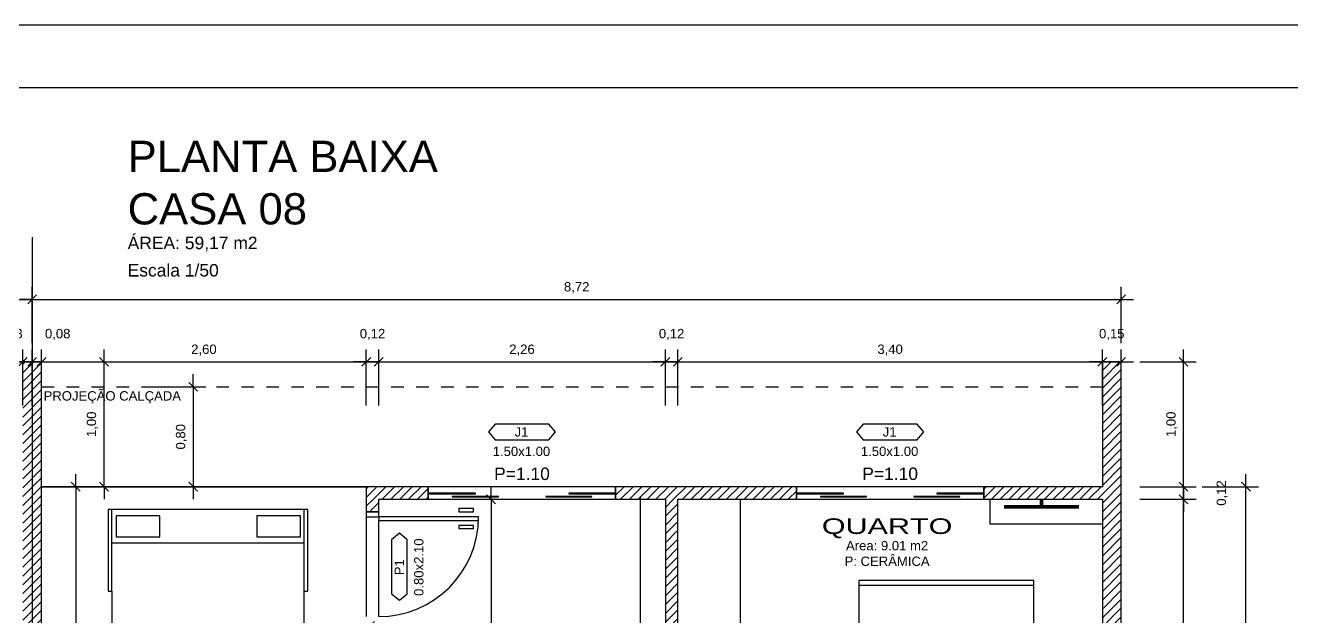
# Model space of a CAD drawing. Header units: metres. Extents: x 49 to 320, y -91 to 27.
# Drawn here: x 170.96 to 181.1, y 22.15 to 26.88 of the extents above; entities that cross this region are included whole.
import ezdxf
from ezdxf.enums import TextEntityAlignment as Align

# ---------------------------------------------------------------- set-up
doc = ezdxf.new("R2010")
doc.units = ezdxf.units.M
doc.header["$LTSCALE"] = 0.2
doc.linetypes.add('DASHED', pattern=[0.75, 0.5, -0.25])
for name, color, linetype in [('ARQ-___-___-CTA', 240, 'Continuous'), ('ARQ-___-___-LEG', 3, 'Continuous'), ('ARQ-___-___-TXT', 4, 'Continuous'), ('ARQ-___-___-VST', 9, 'Continuous'), ('ARQ-ALV', 6, 'Continuous'), ('ARQ-ALV-___-HTC', 13, 'Continuous'), ('ARQ-CXO', 2, 'Continuous'), ('ARQ-DVI', 1, 'Continuous'), ('ARQ-EQP-___-INT', 7, 'Continuous'), ('ARQ-MOB-___-INT', 7, 'Continuous'), ('ARQ-PIS', 2, 'Continuous')]:
    doc.layers.add(name, color=color, linetype=linetype)
doc.styles.add('REGUA100', font='arial.ttf')
doc.styles.add('REGUA200', font='arial.ttf')
doc.styles.add('REGUA60', font='arial.ttf')
doc.styles.add('REGUA80', font='arial.ttf')
doc.dimstyles.new('Active3D', dxfattribs={"dimtxt": 1.5, "dimasz": 0.01, "dimexe": 2, "dimexo": 3, "dimgap": 0.98, "dimtad": 1, "dimlfac": -1, "dimrnd": 0.005, "dimzin": 0, "dimtxsty": 'REGUA60', "dimblk": 'COTATR', "dimcen": 4, "dimdle": 4, "dimclrt": 2, "dimadec": 0, "dimazin": 0, "dimtfac": 1, "dimtmove": 2, "dimatfit": 2, "dimfxl": 1, "dimarcsym": 0})
pattern_1 = [(45, (187.28258, -1), (-0.03535534, 0.03535534), [])]

# ---------------------------------------------------------------- blocks, each defined once
blk = doc.blocks.new('IndEsq1')
blk.add_lwpolyline([(-4.32, 0.44), (4.32, 0.44), (5.38, 1.7), (4.32, 2.96), (-4.32, 2.96), (-5.38, 1.7)], close=True)
at = {"color": 0, "style": 'REGUA60', "width": 1.4}
for tag, p in [('CODESQUAD', (-0.08, 0.95)), ('DIMESQUAD', (-0.08, -2.17))]:
    blk.add_attdef(tag, text='', height=1.5, dxfattribs=at).set_placement(p, align=Align.CENTER)
at = {"color": 0, "style": 'REGUA60', "width": 1.4, "flags": 9}
blk.add_attdef('PEITORIL', text='', height=1.5, dxfattribs=at).set_placement((0.22, -4.49), align=Align.CENTER)
at = {"style": 'REGUA60', "width": 1.4, "flags": 9}
blk.add_attdef('LOCAL', text='', height=1.5, dxfattribs=at).set_placement((-0.08, -6.56), align=Align.CENTER)
blk = doc.blocks.new('ACVEIC22')
at = {"color": 0}
blk.add_lwpolyline([(77, 180.7), (80, 180.7), (80, 226.2), (-80, 226.2), (-80, 180.7), (-77, 180.7), (-77, -130.7), (-80, -130.7), (-80, -196.3), (80, -196.3), (80, -130.7), (77, -130.7)], close=True, dxfattribs=at)
at = {"layer": 'ARQ-EQP-___-INT'}
for p, q in [((77, 222.3), (-77, 222.3)), ((-77, 222.3), (-77, 180.7)), ((77, 180.7), (77, 222.3)), ((77, 158.9), (-77, 158.9)), ((-60, 116.6), (-77, 158.9)), ((60, 116.6), (77, 158.9)), ((-60, -36.5), (-77, -78.8)), ((60, -36.5), (77, -78.8)), ((-77, -78.8), (77, -78.8)), ((-77, -130.7), (-77, -196.3)), ((77, -130.7), (77, -196.3)), ((-77, -169.3), (77, -169.3))]:
    blk.add_line(p, q, dxfattribs=at)
for points in [[(60, 116.6), (-60, 116.6), (-60, -36.5), (60, -36.5)], [(-39, -191.1), (-39, -174.3), (-74, -174.3), (-74, -191.1)], [(73.6, -191.1), (73.6, -174.3), (38.6, -174.3), (38.6, -191.1)]]:
    blk.add_lwpolyline(points, close=True, dxfattribs=at)
blk = doc.blocks.new('MDCCAS22')
at = {"color": 0}
blk.add_lwpolyline([(140, 0), (0, 0), (0, -200), (140, -200)], close=True, dxfattribs=at)
at = {"layer": 'ARQ-MOB-___-INT'}
for p, q in [((0, -4), (140, -4)), ((0, -196), (140, -196))]:
    blk.add_line(p, q, dxfattribs=at)
for centre, radius, start, end in [((36.1, -140.6), 130.3, 79.4574, 103.5108), ((82.9, -32.7), 76.8, 164.4859, 195.5141), ((-15.2, -32.7), 76.8, 344.4859, 15.5141), ((103.9, -146.6), 135.9, 78.8076, 102.3609), ((152, -32.7), 76.8, 164.4859, 195.5141), ((55.1, -33.5), 76.8, 344.4859, 15.5141), ((106.9, 82.4), 136, 256.2959, 279.8409), ((-55.5, 137.5), 230.1, 283.8685, 303.2771), ((29.7, 76), 130.3, 259.2981, 283.3522), ((243.1, -201.8), 226.4, 139.561, 159.9361), ((178.6, 112.9), 199.5, 237.2741, 259.1518), ((195, 19.5), 144.8, 210.9361, 242.5714), ((188.2, -119.8), 61.2, 142.0564, 169.8271), ((-12, -146.7), 50, 27.333, 76.0256)]:
    blk.add_arc(centre, radius, start, end, dxfattribs=at)
blk = doc.blocks.new('IndUni1')
at = {"color": 4, "style": 'REGUA100', "width": 1.4, "flags": 8}
blk.add_attdef('NOME1', text='', height=2.5, dxfattribs=at).set_placement((0.24, 2.99), align=Align.CENTER)
at = {"color": 4, "style": 'REGUA100', "width": 1.4}
blk.add_attdef('NOME2', text='', height=2.5, dxfattribs=at).set_placement((0.24, -0.22), align=Align.CENTER)
at = {"color": 0, "style": 'REGUA60', "width": 1.4}
for tag, p in [('AREA', (0.24, -2.82)), ('PERIM', (0.24, -5.32)), ('PISO', (0.24, -7.82)), ('PAREDE', (0.24, -10.32)), ('TETO', (0.24, -12.82))]:
    blk.add_attdef(tag, text='', height=1.5, dxfattribs=at).set_placement(p, align=Align.CENTER)
blk = doc.blocks.new('Titul1')
at = {"color": 6, "style": 'REGUA200', "width": 1.4}
blk.add_attdef('TITULO', (0, 0), '', height=5, dxfattribs=at)
at = {"color": 0, "style": 'REGUA80', "width": 1.4}
blk.add_attdef('ESCALA', (0, -3.98), '', height=2, dxfattribs=at)
blk = doc.blocks.new('COTATR')
at = {"color": 6}
blk.add_line((-71, -71), (71, 71), dxfattribs=at)
at = {"color": 0, "linetype": 'ByBlock'}
blk.add_line((0, 0), (200, 0), dxfattribs=at)
blk = doc.blocks.new('*D47')
at = {"layer": 'ARQ-___-___-CTA', "color": 0, "lineweight": -2, "transparency": 16777216}
for p, q in [((170.944, 23.836), (170.944, 24.286)), ((168.344, 24.186), (170.943, 24.186))]:
    blk.add_line(p, q, dxfattribs=at)
at = {"layer": 'Defpoints', "color": 0, "transparency": 16777216}
for p in [(170.944, 24.186), (168.344, 23.686), (170.944, 23.686)]:
    blk.add_point(p, dxfattribs=at)
at = {"layer": 'ARQ-___-___-CTA', "color": 0, "lineweight": -2, "transparency": 16777216, "xscale": 0.0005, "yscale": 0.0005, "zscale": 0.0005, "rotation": 180}
blk.add_blockref('COTATR', (168.344, 24.186), dxfattribs=at)
at = {"layer": 'ARQ-___-___-CTA', "color": 0, "lineweight": -2, "transparency": 16777216, "xscale": 0.0005, "yscale": 0.0005, "zscale": 0.0005}
blk.add_blockref('COTATR', (170.944, 24.186), dxfattribs=at)
at = {"layer": 'ARQ-___-___-CTA', "color": 2, "transparency": 16777216, "insert": (169.644, 24.28), "char_height": 0.075, "attachment_point": 5, "style": 'REGUA60'}
blk.add_mtext('2,60', dxfattribs=at)
blk = doc.blocks.new('*D48')
at = {"layer": 'ARQ-___-___-CTA', "color": 0, "lineweight": -2, "transparency": 16777216}
for p, q in [((171.019, 23.836), (171.019, 24.286)), ((170.943, 24.186), (170.943, 24.186)), ((170.944, 24.186), (171.019, 24.186)), ((171.019, 24.186), (171.02, 24.186))]:
    blk.add_line(p, q, dxfattribs=at)
at = {"layer": 'Defpoints', "color": 0, "transparency": 16777216}
for p in [(171.019, 24.186), (170.944, 23.686), (171.019, 23.686)]:
    blk.add_point(p, dxfattribs=at)
at = {"layer": 'ARQ-___-___-CTA', "color": 0, "lineweight": -2, "transparency": 16777216, "xscale": 0.0005, "yscale": 0.0005, "zscale": 0.0005}
blk.add_blockref('COTATR', (170.944, 24.186), dxfattribs=at)
at = {"layer": 'ARQ-___-___-CTA', "color": 0, "lineweight": -2, "transparency": 16777216, "xscale": 0.0005, "yscale": 0.0005, "zscale": 0.0005, "rotation": 180}
blk.add_blockref('COTATR', (171.019, 24.186), dxfattribs=at)
at = {"layer": 'ARQ-___-___-CTA', "color": 2, "transparency": 16777216, "insert": (170.84, 24.405), "char_height": 0.075, "attachment_point": 5, "style": 'REGUA60'}
blk.add_mtext('0,08', dxfattribs=at)
blk = doc.blocks.new('*D49')
at = {"layer": 'ARQ-___-___-CTA', "color": 0, "lineweight": -2, "transparency": 16777216}
for p, q in [((171.019, 24.336), (171.019, 24.786)), ((162.299, 24.686), (171.018, 24.686))]:
    blk.add_line(p, q, dxfattribs=at)
at = {"layer": 'Defpoints', "color": 0, "transparency": 16777216}
for p in [(171.019, 24.686), (162.299, 24.186), (171.019, 24.186)]:
    blk.add_point(p, dxfattribs=at)
at = {"layer": 'ARQ-___-___-CTA', "color": 0, "lineweight": -2, "transparency": 16777216, "xscale": 0.0005, "yscale": 0.0005, "zscale": 0.0005, "rotation": 180}
blk.add_blockref('COTATR', (162.299, 24.686), dxfattribs=at)
at = {"layer": 'ARQ-___-___-CTA', "color": 0, "lineweight": -2, "transparency": 16777216, "xscale": 0.0005, "yscale": 0.0005, "zscale": 0.0005}
blk.add_blockref('COTATR', (171.019, 24.686), dxfattribs=at)
at = {"layer": 'ARQ-___-___-CTA', "color": 2, "transparency": 16777216, "insert": (166.659, 24.78), "char_height": 0.075, "attachment_point": 5, "style": 'REGUA60'}
blk.add_mtext('8,72', dxfattribs=at)
blk = doc.blocks.new('*D50')
at = {"layer": 'ARQ-___-___-CTA', "color": 0, "lineweight": -2, "transparency": 16777216}
for p, q in [((171.094, 23.836), (171.094, 24.286)), ((171.018, 24.186), (171.018, 24.186)), ((171.019, 24.186), (171.094, 24.186)), ((171.094, 24.186), (171.095, 24.186))]:
    blk.add_line(p, q, dxfattribs=at)
at = {"layer": 'Defpoints', "color": 0, "transparency": 16777216}
for p in [(171.094, 24.186), (171.019, 23.686), (171.094, 23.686)]:
    blk.add_point(p, dxfattribs=at)
at = {"layer": 'ARQ-___-___-CTA', "color": 0, "lineweight": -2, "transparency": 16777216, "xscale": 0.0005, "yscale": 0.0005, "zscale": 0.0005}
blk.add_blockref('COTATR', (171.019, 24.186), dxfattribs=at)
at = {"layer": 'ARQ-___-___-CTA', "color": 0, "lineweight": -2, "transparency": 16777216, "xscale": 0.0005, "yscale": 0.0005, "zscale": 0.0005, "rotation": 180}
blk.add_blockref('COTATR', (171.094, 24.186), dxfattribs=at)
at = {"layer": 'ARQ-___-___-CTA', "color": 2, "transparency": 16777216, "insert": (171.223, 24.405), "char_height": 0.075, "attachment_point": 5, "style": 'REGUA60'}
blk.add_mtext('0,08', dxfattribs=at)
blk = doc.blocks.new('*D51')
at = {"layer": 'ARQ-___-___-CTA', "color": 0, "lineweight": -2, "transparency": 16777216}
for p, q in [((173.694, 23.836), (173.694, 24.286)), ((171.094, 24.186), (173.693, 24.186))]:
    blk.add_line(p, q, dxfattribs=at)
at = {"layer": 'Defpoints', "color": 0, "transparency": 16777216}
for p in [(173.694, 24.186), (171.094, 23.686), (173.694, 23.686)]:
    blk.add_point(p, dxfattribs=at)
at = {"layer": 'ARQ-___-___-CTA', "color": 0, "lineweight": -2, "transparency": 16777216, "xscale": 0.0005, "yscale": 0.0005, "zscale": 0.0005, "rotation": 180}
blk.add_blockref('COTATR', (171.094, 24.186), dxfattribs=at)
at = {"layer": 'ARQ-___-___-CTA', "color": 0, "lineweight": -2, "transparency": 16777216, "xscale": 0.0005, "yscale": 0.0005, "zscale": 0.0005}
blk.add_blockref('COTATR', (173.694, 24.186), dxfattribs=at)
at = {"layer": 'ARQ-___-___-CTA', "color": 2, "transparency": 16777216, "insert": (172.394, 24.28), "char_height": 0.075, "attachment_point": 5, "style": 'REGUA60'}
blk.add_mtext('2,60', dxfattribs=at)
blk = doc.blocks.new('*D52')
at = {"layer": 'ARQ-___-___-CTA', "color": 0, "lineweight": -2, "transparency": 16777216}
for p, q in [((179.589, 23.836), (179.589, 24.286)), ((176.189, 24.186), (179.588, 24.186))]:
    blk.add_line(p, q, dxfattribs=at)
at = {"layer": 'Defpoints', "color": 0, "transparency": 16777216}
for p in [(179.589, 24.186), (176.189, 23.686), (179.589, 23.686)]:
    blk.add_point(p, dxfattribs=at)
at = {"layer": 'ARQ-___-___-CTA', "color": 0, "lineweight": -2, "transparency": 16777216, "xscale": 0.0005, "yscale": 0.0005, "zscale": 0.0005, "rotation": 180}
blk.add_blockref('COTATR', (176.189, 24.186), dxfattribs=at)
at = {"layer": 'ARQ-___-___-CTA', "color": 0, "lineweight": -2, "transparency": 16777216, "xscale": 0.0005, "yscale": 0.0005, "zscale": 0.0005}
blk.add_blockref('COTATR', (179.589, 24.186), dxfattribs=at)
at = {"layer": 'ARQ-___-___-CTA', "color": 2, "transparency": 16777216, "insert": (177.889, 24.28), "char_height": 0.075, "attachment_point": 5, "style": 'REGUA60'}
blk.add_mtext('3,40', dxfattribs=at)
blk = doc.blocks.new('*D53')
at = {"layer": 'ARQ-___-___-CTA', "color": 0, "lineweight": -2, "transparency": 16777216}
for p, q in [((179.739, 23.836), (179.739, 24.286)), ((179.589, 24.186), (179.738, 24.186))]:
    blk.add_line(p, q, dxfattribs=at)
at = {"layer": 'Defpoints', "color": 0, "transparency": 16777216}
for p in [(179.739, 24.186), (179.589, 23.686), (179.739, 23.686)]:
    blk.add_point(p, dxfattribs=at)
at = {"layer": 'ARQ-___-___-CTA', "color": 0, "lineweight": -2, "transparency": 16777216, "xscale": 0.0005, "yscale": 0.0005, "zscale": 0.0005, "rotation": 180}
blk.add_blockref('COTATR', (179.589, 24.186), dxfattribs=at)
at = {"layer": 'ARQ-___-___-CTA', "color": 0, "lineweight": -2, "transparency": 16777216, "xscale": 0.0005, "yscale": 0.0005, "zscale": 0.0005}
blk.add_blockref('COTATR', (179.739, 24.186), dxfattribs=at)
at = {"layer": 'ARQ-___-___-CTA', "color": 2, "transparency": 16777216, "insert": (179.664, 24.405), "char_height": 0.075, "attachment_point": 5, "style": 'REGUA60'}
blk.add_mtext('0,15', dxfattribs=at)
blk = doc.blocks.new('*D54')
at = {"layer": 'ARQ-___-___-CTA', "color": 0, "lineweight": -2, "transparency": 16777216}
for p, q in [((179.739, 24.336), (179.739, 24.786)), ((171.019, 24.686), (179.738, 24.686))]:
    blk.add_line(p, q, dxfattribs=at)
at = {"layer": 'Defpoints', "color": 0, "transparency": 16777216}
for p in [(179.739, 24.686), (171.019, 24.186), (179.739, 24.186)]:
    blk.add_point(p, dxfattribs=at)
at = {"layer": 'ARQ-___-___-CTA', "color": 0, "lineweight": -2, "transparency": 16777216, "xscale": 0.0005, "yscale": 0.0005, "zscale": 0.0005, "rotation": 180}
blk.add_blockref('COTATR', (171.019, 24.686), dxfattribs=at)
at = {"layer": 'ARQ-___-___-CTA', "color": 0, "lineweight": -2, "transparency": 16777216, "xscale": 0.0005, "yscale": 0.0005, "zscale": 0.0005}
blk.add_blockref('COTATR', (179.739, 24.686), dxfattribs=at)
at = {"layer": 'ARQ-___-___-CTA', "color": 2, "transparency": 16777216, "insert": (175.379, 24.78), "char_height": 0.075, "attachment_point": 5, "style": 'REGUA60'}
blk.add_mtext('8,72', dxfattribs=at)
blk = doc.blocks.new('*D131')
at = {"layer": 'ARQ-___-___-CTA', "color": 0, "lineweight": -2, "transparency": 16777216}
for p, q in [((179.889, 23.086), (180.339, 23.086)), ((180.239, 20.437), (180.239, 23.085))]:
    blk.add_line(p, q, dxfattribs=at)
at = {"layer": 'Defpoints', "color": 0, "transparency": 16777216}
for p in [(179.739, 23.086), (180.239, 23.086), (179.739, 20.436)]:
    blk.add_point(p, dxfattribs=at)
at = {"layer": 'ARQ-___-___-CTA', "color": 0, "lineweight": -2, "transparency": 16777216, "xscale": 0.0005, "yscale": 0.0005, "zscale": 0.0005}
for p, rotation in [((180.239, 23.086), 90), ((180.239, 20.436), 270)]:
    blk.add_blockref('COTATR', p, dxfattribs=dict(at, rotation=rotation))
at = {"layer": 'ARQ-___-___-CTA', "color": 2, "transparency": 16777216, "insert": (180.145, 21.761), "char_height": 0.075, "attachment_point": 5, "rotation": 90, "style": 'REGUA60'}
blk.add_mtext('2,65', dxfattribs=at)
blk = doc.blocks.new('*D132')
at = {"layer": 'ARQ-___-___-CTA', "color": 0, "lineweight": -2, "transparency": 16777216}
for p, q in [((180.389, 23.186), (180.839, 23.186)), ((180.739, 16.187), (180.739, 23.186))]:
    blk.add_line(p, q, dxfattribs=at)
at = {"layer": 'Defpoints', "color": 0, "transparency": 16777216}
for p in [(180.239, 23.186), (180.739, 23.186), (180.239, 16.186)]:
    blk.add_point(p, dxfattribs=at)
at = {"layer": 'ARQ-___-___-CTA', "color": 0, "lineweight": -2, "transparency": 16777216, "xscale": 0.0005, "yscale": 0.0005, "zscale": 0.0005}
for p, rotation in [((180.739, 23.186), 90), ((180.739, 16.186), 270)]:
    blk.add_blockref('COTATR', p, dxfattribs=dict(at, rotation=rotation))
at = {"layer": 'ARQ-___-___-CTA', "color": 2, "transparency": 16777216, "insert": (180.645, 19.686), "char_height": 0.075, "attachment_point": 5, "rotation": 90, "style": 'REGUA60'}
blk.add_mtext('7,00', dxfattribs=at)
blk = doc.blocks.new('*D150')
at = {"layer": 'ARQ-___-___-CTA', "color": 0, "lineweight": -2, "transparency": 16777216}
for p, q in [((171.717, 23.186), (171.267, 23.186)), ((171.367, 23.186), (171.367, 18.187)), ((171.717, 18.186), (171.267, 18.186))]:
    blk.add_line(p, q, dxfattribs=at)
at = {"layer": 'Defpoints', "color": 0, "transparency": 16777216}
for p in [(171.867, 23.186), (171.367, 18.186), (171.867, 18.186)]:
    blk.add_point(p, dxfattribs=at)
at = {"layer": 'ARQ-___-___-CTA', "color": 0, "lineweight": -2, "transparency": 16777216, "xscale": 0.0005, "yscale": 0.0005, "zscale": 0.0005}
for p, rotation in [((171.367, 23.186), 90), ((171.367, 18.186), 270)]:
    blk.add_blockref('COTATR', p, dxfattribs=dict(at, rotation=rotation))
at = {"layer": 'ARQ-___-___-CTA', "color": 2, "transparency": 16777216, "insert": (171.273, 20.686), "char_height": 0.075, "attachment_point": 5, "rotation": 90, "style": 'REGUA60'}
blk.add_mtext('5,00', dxfattribs=at)
blk = doc.blocks.new('*D162')
at = {"layer": 'ARQ-___-___-CTA', "color": 0, "lineweight": -2, "transparency": 16777216}
for p, q in [((179.889, 24.186), (180.339, 24.186)), ((180.239, 23.187), (180.239, 24.186)), ((179.889, 23.186), (180.339, 23.186))]:
    blk.add_line(p, q, dxfattribs=at)
at = {"layer": 'Defpoints', "color": 0, "transparency": 16777216}
for p in [(179.739, 24.186), (180.239, 24.186), (179.739, 23.186)]:
    blk.add_point(p, dxfattribs=at)
at = {"layer": 'ARQ-___-___-CTA', "color": 0, "lineweight": -2, "transparency": 16777216, "xscale": 0.0005, "yscale": 0.0005, "zscale": 0.0005}
for p, rotation in [((180.239, 24.186), 90), ((180.239, 23.186), 270)]:
    blk.add_blockref('COTATR', p, dxfattribs=dict(at, rotation=rotation))
at = {"layer": 'ARQ-___-___-CTA', "color": 2, "transparency": 16777216, "insert": (180.145, 23.686), "char_height": 0.075, "attachment_point": 5, "rotation": 90, "style": 'REGUA60'}
blk.add_mtext('1,00', dxfattribs=at)
blk = doc.blocks.new('*D163')
at = {"layer": 'ARQ-___-___-CTA', "color": 0, "lineweight": -2, "transparency": 16777216}
for p, q in [((171.244, 24.186), (171.694, 24.186)), ((171.594, 23.187), (171.594, 24.186)), ((171.244, 23.186), (171.694, 23.186))]:
    blk.add_line(p, q, dxfattribs=at)
at = {"layer": 'Defpoints', "color": 0, "transparency": 16777216}
for p in [(171.094, 24.186), (171.594, 24.186), (171.094, 23.186)]:
    blk.add_point(p, dxfattribs=at)
at = {"layer": 'ARQ-___-___-CTA', "color": 0, "lineweight": -2, "transparency": 16777216, "xscale": 0.0005, "yscale": 0.0005, "zscale": 0.0005}
for p, rotation in [((171.594, 24.186), 90), ((171.594, 23.186), 270)]:
    blk.add_blockref('COTATR', p, dxfattribs=dict(at, rotation=rotation))
at = {"layer": 'ARQ-___-___-CTA', "color": 2, "transparency": 16777216, "insert": (171.5, 23.686), "char_height": 0.075, "attachment_point": 5, "rotation": 90, "style": 'REGUA60'}
blk.add_mtext('1,00', dxfattribs=at)
blk = doc.blocks.new('*D192')
at = {"layer": 'ARQ-___-___-CTA', "color": 0, "lineweight": -2, "transparency": 16777216}
for p, q in [((174.343, 23.086), (174.793, 23.086)), ((174.693, 23.085), (174.693, 20.536)), ((174.693, 16.286), (174.693, 20.243)), ((174.343, 16.286), (174.793, 16.286))]:
    blk.add_line(p, q, dxfattribs=at)
at = {"layer": 'Defpoints', "color": 0, "transparency": 16777216}
for p in [(174.193, 23.086), (174.693, 23.086), (174.193, 16.286)]:
    blk.add_point(p, dxfattribs=at)
at = {"layer": 'ARQ-___-___-CTA', "color": 0, "lineweight": -2, "transparency": 16777216, "xscale": 0.0005, "yscale": 0.0005, "zscale": 0.0005}
for p, rotation in [((174.693, 23.086), 90), ((174.693, 16.286), 270)]:
    blk.add_blockref('COTATR', p, dxfattribs=dict(at, rotation=rotation))
at = {"layer": 'ARQ-___-___-CTA', "color": 2, "transparency": 16777216, "insert": (174.693, 20.389), "char_height": 0.075, "attachment_point": 5, "rotation": 90, "style": 'REGUA60'}
blk.add_mtext('6,80', dxfattribs=at)
blk = doc.blocks.new('*D250')
at = {"layer": 'ARQ-___-___-CTA', "color": 0, "lineweight": -2, "transparency": 16777216}
for p, q in [((171.958, 23.986), (172.408, 23.986)), ((172.308, 23.986), (172.308, 23.187)), ((171.958, 23.186), (172.408, 23.186))]:
    blk.add_line(p, q, dxfattribs=at)
at = {"layer": 'Defpoints', "color": 0, "transparency": 16777216}
for p in [(171.808, 23.986), (171.808, 23.186), (172.308, 23.186)]:
    blk.add_point(p, dxfattribs=at)
at = {"layer": 'ARQ-___-___-CTA', "color": 0, "lineweight": -2, "transparency": 16777216, "xscale": 0.0005, "yscale": 0.0005, "zscale": 0.0005}
for p, rotation in [((172.308, 23.986), 90), ((172.308, 23.186), 270)]:
    blk.add_blockref('COTATR', p, dxfattribs=dict(at, rotation=rotation))
at = {"layer": 'ARQ-___-___-CTA', "color": 2, "transparency": 16777216, "insert": (172.214, 23.586), "char_height": 0.075, "attachment_point": 5, "rotation": 90, "style": 'REGUA60'}
blk.add_mtext('0,80', dxfattribs=at)

msp = doc.modelspace()

# ---------------------------------------------------------------- hatches: boundary and pattern name
at = {"layer": 'ARQ-ALV-___-HTC'}
h = msp.add_hatch(dxfattribs=at)
h.set_pattern_fill('_U', color=256, scale=0.05, angle=45, style=0, pattern_type=0)
h.set_pattern_definition(pattern_1)
h.paths.add_polyline_path([(171.094, 24.186), (170.944, 24.186), (170.944, 15.886), (171.094, 15.886)])
h = msp.add_hatch(dxfattribs=at)
h.set_pattern_fill('_U', color=256, scale=0.05, angle=45, style=0, pattern_type=0)
h.set_pattern_definition(pattern_1)
h.paths.add_polyline_path([(179.589, 24.186), (179.589, 15.186), (179.739, 15.186), (179.739, 24.186)])
h = msp.add_hatch(dxfattribs=at)
h.set_pattern_fill('_U', color=256, scale=0.05, angle=45, style=0, pattern_type=0)
h.set_pattern_definition(pattern_1)
h.paths.add_polyline_path([(173.694, 23.186), (173.794, 23.086), (174.191, 23.086), (174.191, 23.186)])
h.paths.add_polyline_path([(178.639, 23.186), (178.639, 23.086), (179.589, 23.086), (179.589, 23.186)])
h.paths.add_polyline_path([(177.139, 23.186), (175.691, 23.186), (175.691, 23.086), (177.139, 23.086)])
h = msp.add_hatch(dxfattribs=at)
h.set_pattern_fill('_U', color=256, scale=0.05, angle=45, style=0, pattern_type=0)
h.set_pattern_definition(pattern_1)
h.paths.add_polyline_path([(173.694, 22.986), (173.794, 22.986), (173.794, 23.086), (173.694, 23.186)])
h.paths.add_polyline_path([(173.694, 19.166), (173.794, 19.166), (173.794, 22.106), (173.694, 22.106)])
h.paths.add_polyline_path([(173.694, 18.286), (173.694, 16.186), (173.794, 16.286), (173.794, 18.286)])
h = msp.add_hatch(dxfattribs=at)
h.set_pattern_fill('_U', color=256, scale=0.05, angle=45, style=0, pattern_type=0)
h.set_pattern_definition(pattern_1)
h.paths.add_polyline_path([(176.189, 16.286), (176.189, 19.246), (176.089, 19.246), (176.089, 16.286)])
h.paths.add_polyline_path([(176.089, 23.086), (176.089, 20.126), (176.189, 20.126), (176.189, 23.086)])

# ---------------------------------------------------------------- linework, layer by layer
at = {"color": 15}
msp.add_line((191.246, 26.88), (141.615, 26.88), dxfattribs=at)
at = {"color": 0}
msp.add_line((190.746, 26.38), (142.865, 26.38), dxfattribs=at)
at = {"layer": 'ARQ-___-___-CTA'}
for p, q in [((173.794, 23.836), (173.794, 24.286)), ((176.089, 23.836), (176.089, 24.286)), ((176.189, 23.836), (176.189, 24.286)), ((173.694, 24.186), (173.793, 24.186)), ((173.794, 24.186), (176.088, 24.186)), ((176.089, 24.186), (176.188, 24.186)), ((179.889, 23.186), (180.339, 23.186)), ((180.239, 23.086), (180.239, 23.186))]:
    msp.add_line(p, q, dxfattribs=at)
at = {"layer": 'ARQ-___-___-TXT', "const_width": 0.01}
msp.add_lwpolyline([(171.019, 25.186), (171.019, 4.186)], dxfattribs=at)
at = {"layer": 'ARQ-___-___-VST', "linetype": 'DASHED'}
msp.add_line((171.094, 23.986), (179.589, 23.986), dxfattribs=at)
at = {"layer": 'ARQ-___-___-VST'}
for p, q in [((175.69, 23.186), (174.192, 23.186)), ((178.638, 23.186), (177.14, 23.186)), ((174.192, 23.086), (175.69, 23.086)), ((175.889, 22.046), (175.889, 23.107)), ((176.689, 23.086), (176.689, 21.286)), ((177.14, 23.086), (178.638, 23.086)), ((178.689, 22.886), (178.689, 23.086)), ((173.694, 22.946), (173.694, 22.146)), ((174.434, 23.011), (174.434, 22.986)), ((174.554, 23.011), (174.434, 23.011)), ((174.434, 22.986), (174.554, 22.986)), ((174.554, 22.986), (174.554, 23.011)), ((173.794, 22.146), (173.794, 22.916)), ((174.434, 22.876), (174.434, 22.851)), ((174.554, 22.876), (174.434, 22.876)), ((174.434, 22.851), (174.554, 22.851)), ((174.554, 22.851), (174.554, 22.876)), ((179.589, 22.886), (178.689, 22.886))]:
    msp.add_line(p, q, dxfattribs=at)
at = {"layer": 'ARQ-___-___-VST', "const_width": 0.03}
for points in [[(179.101, 23.026), (178.801, 23.026), (179.401, 23.026)], [(179.101, 23.026), (179.101, 23.086)]]:
    msp.add_lwpolyline(points, dxfattribs=at)
at = {"layer": 'ARQ-ALV'}
for p, q in [((171.094, 24.186), (170.944, 24.186)), ((171.094, 15.886), (171.094, 24.186)), ((179.589, 24.186), (179.589, 23.186)), ((179.739, 24.186), (179.589, 24.186)), ((179.739, 15.186), (179.739, 24.186)), ((174.191, 23.186), (173.694, 23.186)), ((173.694, 23.186), (173.694, 22.986)), ((174.191, 23.086), (174.191, 23.186)), ((175.691, 23.186), (175.691, 23.086)), ((177.139, 23.186), (175.691, 23.186)), ((177.139, 23.086), (177.139, 23.186)), ((178.639, 23.186), (178.639, 23.086)), ((179.589, 23.186), (178.639, 23.186)), ((173.794, 23.086), (174.191, 23.086)), ((173.794, 22.986), (173.794, 23.086)), ((175.691, 23.086), (176.089, 23.086)), ((176.089, 23.086), (176.089, 20.126)), ((176.189, 20.436), (176.189, 23.086)), ((176.189, 23.086), (177.139, 23.086)), ((178.639, 23.086), (179.589, 23.086)), ((179.589, 23.086), (179.589, 20.436)), ((173.694, 22.986), (173.794, 22.986))]:
    msp.add_line(p, q, dxfattribs=at)
at = {"layer": 'ARQ-CXO'}
for p, q in [((174.192, 23.186), (174.191, 23.186)), ((174.191, 23.186), (174.191, 23.086)), ((174.192, 23.086), (174.192, 23.186)), ((175.691, 23.186), (175.69, 23.186)), ((175.69, 23.186), (175.69, 23.086)), ((175.691, 23.086), (175.691, 23.186)), ((177.14, 23.186), (177.139, 23.186)), ((177.139, 23.186), (177.139, 23.086)), ((177.14, 23.086), (177.14, 23.186)), ((178.639, 23.186), (178.638, 23.186)), ((178.638, 23.186), (178.638, 23.086)), ((178.639, 23.086), (178.639, 23.186)), ((174.191, 23.086), (174.192, 23.086)), ((175.69, 23.086), (175.691, 23.086)), ((177.139, 23.086), (177.14, 23.086)), ((178.638, 23.086), (178.639, 23.086)), ((173.794, 22.986), (173.694, 22.986)), ((173.694, 22.986), (173.694, 22.946)), ((173.694, 22.946), (173.794, 22.946)), ((173.794, 22.946), (173.794, 22.986)), ((174.594, 22.946), (173.794, 22.946)), ((173.794, 22.946), (173.794, 22.916)), ((174.594, 22.916), (174.594, 22.946)), ((173.794, 22.916), (174.594, 22.916))]:
    msp.add_line(p, q, dxfattribs=at)
at = {"layer": 'ARQ-DVI'}
for p, q in [((174.568, 23.134), (174.198, 23.134)), ((174.198, 23.134), (174.198, 23.128)), ((174.198, 23.128), (174.568, 23.128)), ((174.568, 23.128), (174.568, 23.134)), ((175.684, 23.134), (175.315, 23.134)), ((175.315, 23.134), (175.315, 23.128)), ((175.315, 23.128), (175.684, 23.128)), ((175.684, 23.128), (175.684, 23.134)), ((177.515, 23.134), (177.146, 23.134)), ((177.146, 23.134), (177.146, 23.128)), ((177.146, 23.128), (177.515, 23.128)), ((177.515, 23.128), (177.515, 23.134)), ((178.632, 23.134), (178.263, 23.134)), ((178.263, 23.134), (178.263, 23.128)), ((178.263, 23.128), (178.632, 23.128)), ((178.632, 23.128), (178.632, 23.134)), ((174.752, 23.108), (174.383, 23.108)), ((174.383, 23.108), (174.383, 23.104)), ((174.383, 23.104), (174.752, 23.104)), ((174.752, 23.104), (174.752, 23.108)), ((175.5, 23.108), (175.131, 23.108)), ((175.131, 23.108), (175.131, 23.104)), ((175.131, 23.104), (175.5, 23.104)), ((175.5, 23.104), (175.5, 23.108)), ((177.7, 23.108), (177.331, 23.108)), ((177.331, 23.108), (177.331, 23.104)), ((177.331, 23.104), (177.7, 23.104)), ((177.7, 23.104), (177.7, 23.108)), ((178.447, 23.108), (178.078, 23.108)), ((178.078, 23.108), (178.078, 23.104)), ((178.078, 23.104), (178.447, 23.104)), ((178.447, 23.104), (178.447, 23.108))]:
    msp.add_line(p, q, dxfattribs=at)
at = {"layer": 'ARQ-PIS'}
for p, q in [((173.694, 23.186), (171.094, 23.186)), ((171.094, 23.186), (173.694, 23.186)), ((173.694, 22.946), (173.694, 22.146))]:
    msp.add_line(p, q, dxfattribs=at)
msp.add_arc((173.794, 22.946), 0.8, 270, 0, dxfattribs=at)

# ---------------------------------------------------------------- block references
at = {"xscale": 0.01, "yscale": 0.01, "zscale": 0.01, "rotation": 180}
msp.add_blockref('ACVEIC22', (172.427, 21.042), dxfattribs=at)
at = {"layer": 'ARQ-___-___-CTA', "xscale": 0.0005, "yscale": 0.0005, "zscale": 0.0005}
for p, rotation in [((173.694, 24.186), 180), ((173.794, 24.186), 180), ((176.089, 24.186), 180), ((180.239, 23.186), 90), ((180.239, 23.086), 270)]:
    msp.add_blockref('COTATR', p, dxfattribs=dict(at, rotation=rotation))
for p in [(173.794, 24.186), (176.089, 24.186), (176.189, 24.186)]:
    msp.add_blockref('COTATR', p, dxfattribs=at)
at = {"layer": 'ARQ-___-___-LEG'}
ref = msp.add_blockref('Titul1', (171.783, 25.706), dxfattribs=dict(at, xscale=0.05, yscale=0.05, zscale=0.05))
ref.add_attrib('TITULO', 'PLANTA BAIXA', (171.783, 25.706), dxfattribs={"layer": '0', "color": 6, "height": 0.25, "style": 'REGUA200'})
ref.add_attrib('ESCALA', 'Escala 1/50', (171.783, 24.869), dxfattribs={"layer": '0', "color": 0, "height": 0.1, "style": 'REGUA80'})
ref = msp.add_blockref('Titul1', (171.783, 25.286), dxfattribs=dict(at, xscale=0.05, yscale=0.05, zscale=0.05))
ref.add_attrib('TITULO', 'CASA 08', (171.783, 25.286), dxfattribs={"layer": '0', "color": 6, "height": 0.25, "style": 'REGUA200'})
ref.add_attrib('ESCALA', 'ÁREA: 59,17 m2', (171.783, 25.088), dxfattribs={"layer": '0', "color": 0, "height": 0.1, "style": 'REGUA80'})
ref = msp.add_blockref('IndEsq1', (174.941, 23.54), dxfattribs=dict(at, xscale=0.05, yscale=0.05, zscale=0.05))
ref.add_attrib('CODESQUAD', 'J1', dxfattribs={"layer": '0', "color": 0, "height": 0.075, "style": 'REGUA60'}).set_placement((174.937, 23.588), align=Align.CENTER)
ref.add_attrib('DIMESQUAD', '1.50x1.00', dxfattribs={"layer": '0', "color": 0, "height": 0.075, "style": 'REGUA60'}).set_placement((174.937, 23.432), align=Align.CENTER)
ref = msp.add_blockref('IndEsq1', (177.889, 23.54), dxfattribs=dict(at, xscale=0.05, yscale=0.05, zscale=0.05))
ref.add_attrib('CODESQUAD', 'J1', dxfattribs={"layer": '0', "color": 0, "height": 0.075, "style": 'REGUA60'}).set_placement((177.885, 23.588), align=Align.CENTER)
ref.add_attrib('DIMESQUAD', '1.50x1.00', dxfattribs={"layer": '0', "color": 0, "height": 0.075, "style": 'REGUA60'}).set_placement((177.885, 23.432), align=Align.CENTER)
ref = msp.add_blockref('IndEsq1', (174.044, 22.546), dxfattribs=dict(at, xscale=0.05, yscale=0.05, zscale=0.05, rotation=90))
ref.add_attrib('CODESQUAD', 'P1', dxfattribs={"layer": '0', "color": 0, "height": 0.075, "rotation": 90, "style": 'REGUA60'}).set_placement((173.996, 22.542), align=Align.CENTER)
ref.add_attrib('DIMESQUAD', '0.80x2.10', dxfattribs={"layer": '0', "color": 0, "height": 0.075, "rotation": 90, "style": 'REGUA60'}).set_placement((174.152, 22.542), align=Align.CENTER)
at = {"layer": 'ARQ-___-___-TXT'}
ref = msp.add_blockref('IndUni1', (177.853, 22.819), dxfattribs=dict(at, xscale=0.05, yscale=0.05, zscale=0.05))
ref.add_attrib('NOME2', 'QUARTO', dxfattribs={"layer": '0', "color": 4, "height": 0.125, "style": 'REGUA100', "width": 1.4}).set_placement((177.865, 22.808), align=Align.CENTER)
ref.add_attrib('AREA', 'Area: 9.01 m2', dxfattribs={"layer": '0', "color": 0, "height": 0.075, "style": 'REGUA60'}).set_placement((177.865, 22.677), align=Align.CENTER)
ref.add_attrib('PERIM', 'P: CERÂMICA', dxfattribs={"layer": '0', "color": 0, "height": 0.075, "style": 'REGUA60'}).set_placement((177.865, 22.552), align=Align.CENTER)
at = {"layer": 'ARQ-___-___-VST', "xscale": 0.01, "yscale": 0.01, "zscale": 0.01, "rotation": 180}
msp.add_blockref('MDCCAS22', (179.039, 20.436), dxfattribs=at)

# ---------------------------------------------------------------- texts
at = {"layer": 'ARQ-___-___-CTA', "color": 2, "char_height": 0.075, "attachment_point": 5, "style": 'REGUA60'}
for s, insert in [('0,12', (173.744, 24.405)), ('0,12', (176.139, 24.405)), ('2,26', (174.941, 24.28))]:
    msp.add_mtext(s, dxfattribs=dict(at, insert=insert))
at = {"layer": 'ARQ-___-___-CTA', "color": 2, "insert": (180.548, 23.136), "char_height": 0.075, "attachment_point": 5, "rotation": 90, "style": 'REGUA60'}
msp.add_mtext('0,12', dxfattribs=at)
at = {"layer": 'ARQ-___-___-LEG', "style": 'REGUA60'}
msp.add_text('PROJEÇÃO CALÇADA', height=0.075, dxfattribs=at).set_placement((171.11, 23.876))
at = {"layer": 'ARQ-___-___-LEG', "style": 'REGUA80'}
for p in [(174.941, 23.29), (177.889, 23.29)]:
    msp.add_text('P=1.10', height=0.1, dxfattribs=at).set_placement(p, align=Align.MIDDLE)

# ---------------------------------------------------------------- dimensions: what is measured, and where the dimension line sits
at = {"layer": 'ARQ-___-___-CTA'}
for base, p1, p2, picture, middle in [((171.019, 24.686), (162.299, 24.186), (171.019, 24.186), '*D49', (166.659, 24.78)), ((179.739, 24.686), (171.019, 24.186), (179.739, 24.186), '*D54', (175.379, 24.78)), ((179.739, 24.186), (179.589, 23.686), (179.739, 23.686), '*D53', (179.664, 24.405)), ((170.944, 24.186), (168.344, 23.686), (170.944, 23.686), '*D47', (169.644, 24.28)), ((173.694, 24.186), (171.094, 23.686), (173.694, 23.686), '*D51', (172.394, 24.28)), ((179.589, 24.186), (176.189, 23.686), (179.589, 23.686), '*D52', (177.889, 24.28))]:
    dim = msp.add_linear_dim(base=base, p1=p1, p2=p2, dimstyle='Active3D', override={"dimscale": 0.05, "dimse1": 1}, dxfattribs=at)
    dim.commit()
    dim.dimension.update_dxf_attribs({"geometry": picture, "text_midpoint": middle})
for base, p1, p2, picture, middle in [((171.01888244, 24.186), (170.94388243, 23.686), (171.01888244, 23.686), '*D48', (170.83965955, 24.40457162)), ((171.0938825, 24.186), (171.0188824, 23.686), (171.0938825, 23.686), '*D50', (171.2227154, 24.4045716))]:
    dim = msp.add_linear_dim(base=base, p1=p1, p2=p2, dimstyle='Active3D', override={"dimscale": 0.05, "dimse1": 1}, dxfattribs=at)
    dim.commit()
    dim.dimension.update_dxf_attribs({"geometry": picture, "text_midpoint": middle, "dimtype": 160})
for base, p1, p2, angle, override, picture, middle in [((171.594, 24.186), (171.094, 23.186), (171.094, 24.186), 90, {"dimscale": 0.05}, '*D163', (171.5, 23.686)), ((180.239, 24.186), (179.739, 23.186), (179.739, 24.186), 90, {"dimscale": 0.05}, '*D162', (180.145, 23.686)), ((172.308, 23.186), (171.808, 23.986), (171.808, 23.186), 270, {"dimscale": 0.05}, '*D250', (172.214, 23.586)), ((171.367, 18.186), (171.867, 23.186), (171.867, 18.186), 270, {"dimscale": 0.05}, '*D150', (171.273, 20.686)), ((180.739, 23.186), (180.239, 16.186), (180.239, 23.186), 90, {"dimscale": 0.05, "dimse1": 1}, '*D132', (180.645, 19.686)), ((180.239, 23.086), (179.739, 20.436), (179.739, 23.086), 90, {"dimscale": 0.05, "dimse1": 1}, '*D131', (180.145, 21.761))]:
    dim = msp.add_linear_dim(base=base, p1=p1, p2=p2, angle=angle, dimstyle='Active3D', override=override, dxfattribs=at)
    dim.commit()
    dim.dimension.update_dxf_attribs({"geometry": picture, "text_midpoint": middle})
dim = msp.add_linear_dim(base=(174.693, 23.086), p1=(174.193, 16.286), p2=(174.193, 23.086), angle=90, dimstyle='Active3D', override={"dimscale": 0.05}, dxfattribs=at)
dim.commit()
dim.dimension.update_dxf_attribs({"geometry": '*D192', "text_midpoint": (174.693, 20.389), "dimtype": 160})

doc.saveas('drawing.dxf')
